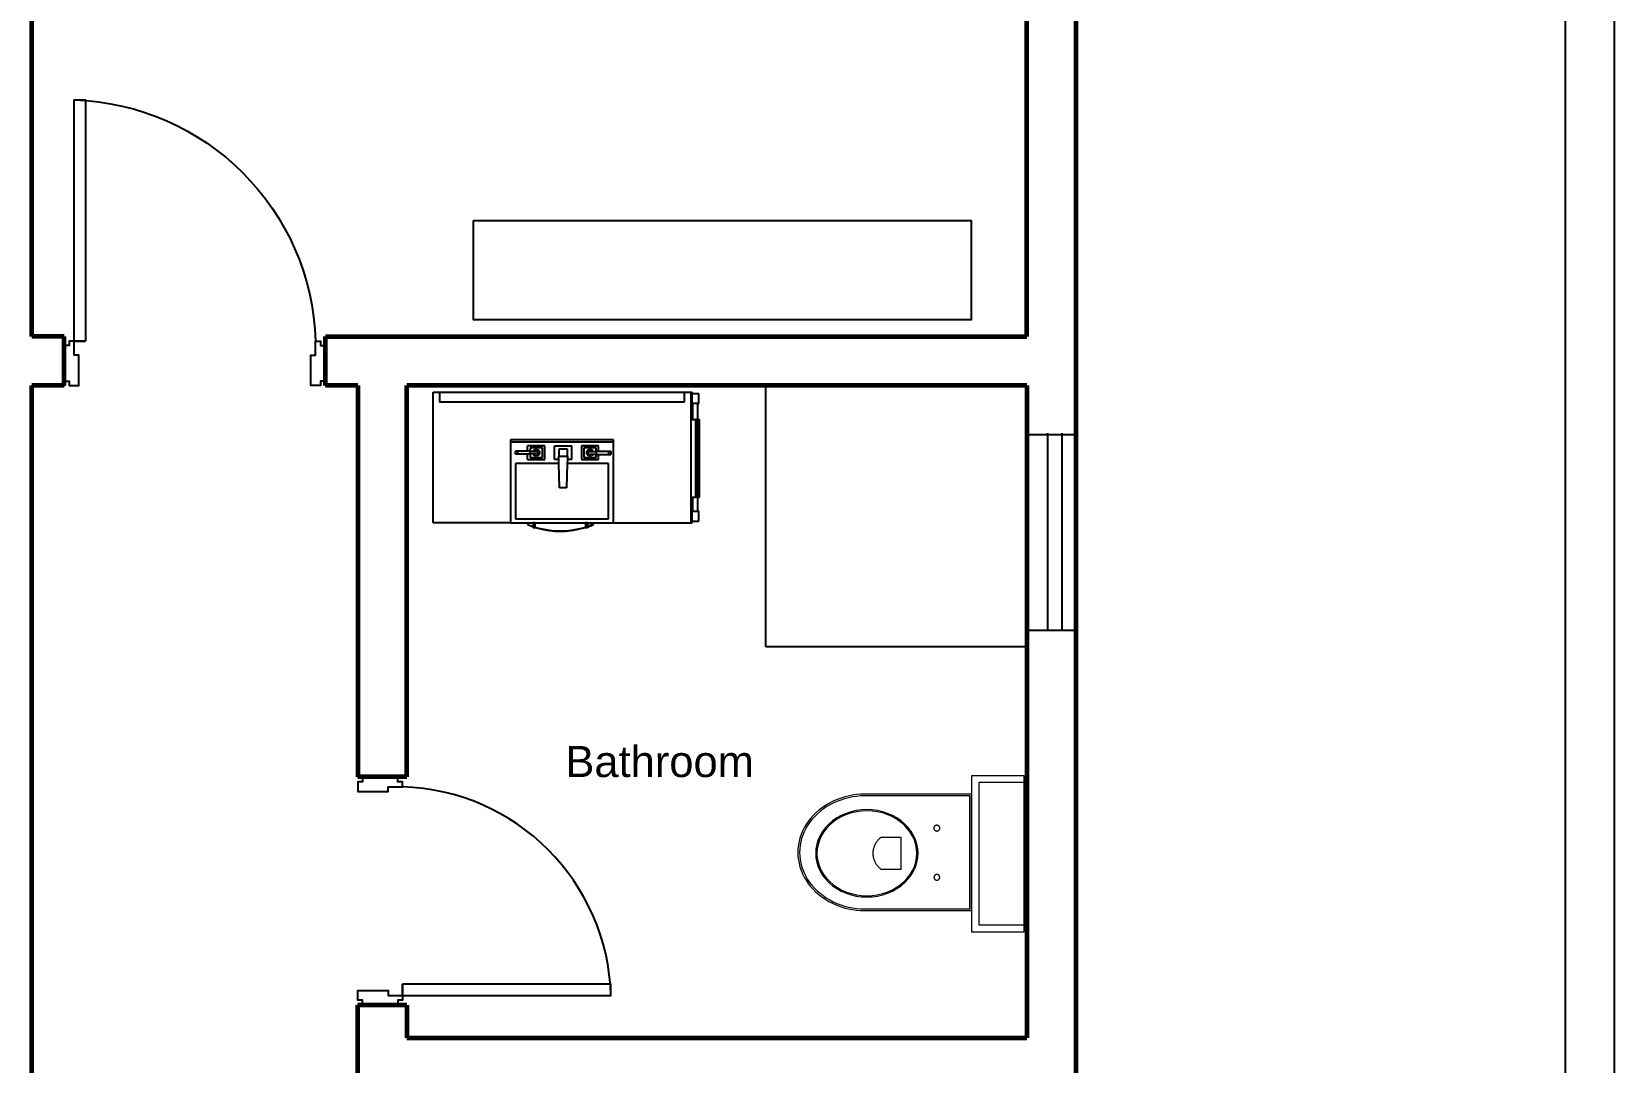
# Model space of a CAD drawing. Header units: metres. Extents: x 54.3 to 102.1, y 17 to 45.8.
# Drawn here: x 60.721 to 65.571, y 35.98 to 39.139 of the extents above; entities that cross this region are included whole.
import ezdxf

# ---------------------------------------------------------------- set-up
doc = ezdxf.new("R2010")
doc.units = ezdxf.units.M
doc.layers.add('A-WALL', color=6, linetype='Continuous', lineweight=60)
doc.layers.add('inne_gulv', color=7, linetype='Continuous', lineweight=15)
doc.styles.get("Standard").update_dxf_attribs({"font": 'arial.ttf'})

# ---------------------------------------------------------------- blocks, each defined once
blk = doc.blocks.new('*U178')
blk.add_lwpolyline([(33.6, 1013.3, -0.396717), (855.3, 192)], format="xyb")
for points in [[(72, 192), (33.6, 192), (33.6, 1013.3), (72, 1013.3)], [(33.6, 192), (16.8, 192), (16.8, 192), (16.8, 192), (16.8, 192), (16.8, 177), (0, 177), (0, 190.9), (0, 40.9), (0, 55.9), (16.8, 55.9), (16.8, 40.9), (33.6, 40.9), (33.6, 40.9), (50, 40.9), (50, 144), (33.6, 144)], [(888.9, 177), (888.9, 192), (888.9, 192), (888.9, 40.9), (888.9, 55.9), (872.1, 55.9), (872.1, 40.9), (855.3, 40.9), (855.3, 40.9), (838.9, 40.9), (838.9, 144), (855.3, 144), (855.3, 192), (872.1, 192), (872.1, 177)]]:
    blk.add_lwpolyline(points, close=True)
blk.add_lwpolyline([(33.6, 192), (72, 192)])
blk = doc.blocks.new('*U175')
blk.add_lwpolyline([(33.6, 902.3, -0.396717), (744.2, 192)], format="xyb")
for points in [[(72, 192), (33.6, 192), (33.6, 902.3), (72, 902.3)], [(33.6, 192), (16.8, 192), (16.8, 192), (16.8, 192), (16.8, 192), (16.8, 177), (0, 177), (0, 190.9), (0, 40.9), (0, 55.9), (16.8, 55.9), (16.8, 40.9), (33.6, 40.9), (33.6, 40.9), (50, 40.9), (50, 144), (33.6, 144)], [(777.8, 177), (777.8, 192), (777.8, 192), (777.8, 40.9), (777.8, 55.9), (761, 55.9), (761, 40.9), (744.2, 40.9), (744.2, 40.9), (727.8, 40.9), (727.8, 144), (744.2, 144), (744.2, 192), (761, 192), (761, 177)]]:
    blk.add_lwpolyline(points, close=True)
blk.add_lwpolyline([(33.6, 192), (72, 192)])
blk = doc.blocks.new('ind02p')
for p, q in [((35577.1076, 16330.0025), (35577.1076, 16330.1615)), ((35577.1076, 16330.1615), (35577.1294, 16330.1615)), ((35577.1294, 16330.1615), (35577.1294, 16330.0243)), ((35577.1294, 16330.1615), (35577.5657, 16330.1615)), ((35577.5657, 16330.0243), (35577.5657, 16330.1615)), ((35577.5657, 16330.1615), (35577.5876, 16330.1615)), ((35577.5876, 16330.1615), (35577.5876, 16330.0025)), ((35577.5876, 16330.0025), (35577.1076, 16330.0025)), ((35577.1294, 16330.0243), (35577.5657, 16330.0243)), ((35577.5218, 16330.0015), (35577.1649, 16330.0015)), ((35577.1649, 16330.0015), (35577.1649, 16329.6616)), ((35577.5218, 16329.6616), (35577.5218, 16330.0015)), ((35577.5164, 16329.9961), (35577.1703, 16329.9961)), ((35577.1703, 16329.9961), (35577.1703, 16329.6618)), ((35577.5164, 16329.6618), (35577.5164, 16329.9961)), ((35577.2629, 16329.9019), (35577.2622, 16329.9012)), ((35577.2636, 16329.9025), (35577.2629, 16329.9019)), ((35577.2644, 16329.903), (35577.2636, 16329.9025)), ((35577.2653, 16329.9034), (35577.2644, 16329.903)), ((35577.2661, 16329.9037), (35577.2653, 16329.9034)), ((35577.267, 16329.904), (35577.2661, 16329.9037)), ((35577.268, 16329.9041), (35577.267, 16329.904)), ((35577.2689, 16329.9042), (35577.268, 16329.9041)), ((35577.2699, 16329.9041), (35577.2689, 16329.9042)), ((35577.2708, 16329.904), (35577.2699, 16329.9041)), ((35577.2717, 16329.9037), (35577.2708, 16329.904)), ((35577.2726, 16329.9034), (35577.2717, 16329.9037)), ((35577.2734, 16329.903), (35577.2726, 16329.9034)), ((35577.2742, 16329.9025), (35577.2734, 16329.903)), ((35577.2749, 16329.9019), (35577.2742, 16329.9025)), ((35577.2756, 16329.9012), (35577.2749, 16329.9019)), ((35577.4138, 16329.9017), (35577.4131, 16329.9011)), ((35577.4145, 16329.9023), (35577.4138, 16329.9017)), ((35577.4153, 16329.9028), (35577.4145, 16329.9023)), ((35577.4161, 16329.9032), (35577.4153, 16329.9028)), ((35577.417, 16329.9036), (35577.4161, 16329.9032)), ((35577.4178, 16329.9038), (35577.417, 16329.9036)), ((35577.4188, 16329.904), (35577.4178, 16329.9038)), ((35577.4197, 16329.904), (35577.4188, 16329.904)), ((35577.4206, 16329.904), (35577.4197, 16329.904)), ((35577.4215, 16329.9038), (35577.4206, 16329.904)), ((35577.4224, 16329.9036), (35577.4215, 16329.9038)), ((35577.4233, 16329.9032), (35577.4224, 16329.9036)), ((35577.4241, 16329.9028), (35577.4233, 16329.9032)), ((35577.4249, 16329.9023), (35577.4241, 16329.9028)), ((35577.4256, 16329.9017), (35577.4249, 16329.9023)), ((35577.4262, 16329.9011), (35577.4256, 16329.9017)), ((35577.26, 16329.8961), (35577.2599, 16329.8952)), ((35577.2599, 16329.8952), (35577.26, 16329.8942)), ((35577.2601, 16329.8971), (35577.26, 16329.8961)), ((35577.26, 16329.8942), (35577.2601, 16329.8933)), ((35577.2604, 16329.898), (35577.2601, 16329.8971)), ((35577.2601, 16329.8933), (35577.2604, 16329.8924)), ((35577.2607, 16329.8988), (35577.2604, 16329.898)), ((35577.2604, 16329.8924), (35577.2607, 16329.8915)), ((35577.2611, 16329.8997), (35577.2607, 16329.8988)), ((35577.2607, 16329.8915), (35577.2611, 16329.8907)), ((35577.2616, 16329.9005), (35577.2611, 16329.8997)), ((35577.2611, 16329.8907), (35577.2616, 16329.8899)), ((35577.2622, 16329.9012), (35577.2616, 16329.9005)), ((35577.2616, 16329.8899), (35577.2622, 16329.8892)), ((35577.2622, 16329.8892), (35577.2629, 16329.8885)), ((35577.2629, 16329.8885), (35577.2636, 16329.8879)), ((35577.2636, 16329.8879), (35577.2644, 16329.8874)), ((35577.2644, 16329.8874), (35577.2653, 16329.887)), ((35577.2653, 16329.887), (35577.2661, 16329.8866)), ((35577.2661, 16329.8866), (35577.267, 16329.8864)), ((35577.267, 16329.8864), (35577.268, 16329.8862)), ((35577.268, 16329.8862), (35577.2689, 16329.8862)), ((35577.2689, 16329.8862), (35577.2699, 16329.8862)), ((35577.2699, 16329.8862), (35577.2708, 16329.8864)), ((35577.2708, 16329.8864), (35577.2717, 16329.8866)), ((35577.2717, 16329.8866), (35577.2726, 16329.887)), ((35577.2726, 16329.887), (35577.2734, 16329.8874)), ((35577.2734, 16329.8874), (35577.2742, 16329.8879)), ((35577.2742, 16329.8879), (35577.2749, 16329.8885)), ((35577.2749, 16329.8885), (35577.2756, 16329.8892)), ((35577.2762, 16329.9005), (35577.2756, 16329.9012)), ((35577.2756, 16329.8892), (35577.2762, 16329.8899)), ((35577.2767, 16329.8997), (35577.2762, 16329.9005)), ((35577.2762, 16329.8899), (35577.2767, 16329.8907)), ((35577.2771, 16329.8988), (35577.2767, 16329.8997)), ((35577.2767, 16329.8907), (35577.2771, 16329.8915)), ((35577.2775, 16329.898), (35577.2771, 16329.8988)), ((35577.2771, 16329.8915), (35577.2775, 16329.8924)), ((35577.2777, 16329.8971), (35577.2775, 16329.898)), ((35577.2775, 16329.8924), (35577.2777, 16329.8933)), ((35577.2779, 16329.8961), (35577.2777, 16329.8971)), ((35577.2777, 16329.8933), (35577.2779, 16329.8942)), ((35577.2779, 16329.8952), (35577.2779, 16329.8961)), ((35577.2779, 16329.8942), (35577.2779, 16329.8952)), ((35577.4111, 16329.897), (35577.4109, 16329.8961)), ((35577.4109, 16329.8961), (35577.4109, 16329.8952)), ((35577.4109, 16329.8952), (35577.4109, 16329.8943)), ((35577.4109, 16329.8943), (35577.4111, 16329.8934)), ((35577.4113, 16329.8979), (35577.4111, 16329.897)), ((35577.4111, 16329.8934), (35577.4113, 16329.8925)), ((35577.4116, 16329.8988), (35577.4113, 16329.8979)), ((35577.4113, 16329.8925), (35577.4116, 16329.8916)), ((35577.412, 16329.8996), (35577.4116, 16329.8988)), ((35577.4116, 16329.8916), (35577.412, 16329.8908)), ((35577.4125, 16329.9004), (35577.412, 16329.8996)), ((35577.412, 16329.8908), (35577.4125, 16329.89)), ((35577.4131, 16329.9011), (35577.4125, 16329.9004)), ((35577.4125, 16329.89), (35577.4131, 16329.8893)), ((35577.4131, 16329.8893), (35577.4138, 16329.8886)), ((35577.4138, 16329.8886), (35577.4145, 16329.8881)), ((35577.4145, 16329.8881), (35577.4153, 16329.8876)), ((35577.4153, 16329.8876), (35577.4161, 16329.8871)), ((35577.4161, 16329.8871), (35577.417, 16329.8868)), ((35577.417, 16329.8868), (35577.4178, 16329.8866)), ((35577.4178, 16329.8866), (35577.4188, 16329.8864)), ((35577.4188, 16329.8864), (35577.4197, 16329.8864)), ((35577.4197, 16329.8864), (35577.4206, 16329.8864)), ((35577.4206, 16329.8864), (35577.4215, 16329.8866)), ((35577.4215, 16329.8866), (35577.4224, 16329.8868)), ((35577.4224, 16329.8868), (35577.4233, 16329.8871)), ((35577.4233, 16329.8871), (35577.4241, 16329.8876)), ((35577.4241, 16329.8876), (35577.4249, 16329.8881)), ((35577.4249, 16329.8881), (35577.4256, 16329.8886)), ((35577.4256, 16329.8886), (35577.4262, 16329.8893)), ((35577.4268, 16329.9004), (35577.4262, 16329.9011)), ((35577.4262, 16329.8893), (35577.4268, 16329.89)), ((35577.4273, 16329.8996), (35577.4268, 16329.9004)), ((35577.4268, 16329.89), (35577.4273, 16329.8908)), ((35577.4277, 16329.8988), (35577.4273, 16329.8996)), ((35577.4273, 16329.8908), (35577.4277, 16329.8916)), ((35577.4281, 16329.8979), (35577.4277, 16329.8988)), ((35577.4277, 16329.8916), (35577.4281, 16329.8925)), ((35577.4283, 16329.897), (35577.4281, 16329.8979)), ((35577.4281, 16329.8925), (35577.4283, 16329.8934)), ((35577.4284, 16329.8961), (35577.4283, 16329.897)), ((35577.4283, 16329.8934), (35577.4284, 16329.8943)), ((35577.4285, 16329.8952), (35577.4284, 16329.8961)), ((35577.4284, 16329.8943), (35577.4285, 16329.8952)), ((35577.2673, 16329.8076), (35577.2564, 16329.7973)), ((35577.2697, 16329.8047), (35577.2591, 16329.7946)), ((35577.279, 16329.8165), (35577.2673, 16329.8076)), ((35577.2811, 16329.8134), (35577.2697, 16329.8047)), ((35577.2915, 16329.824), (35577.279, 16329.8165)), ((35577.2933, 16329.8206), (35577.2811, 16329.8134)), ((35577.3046, 16329.8298), (35577.2915, 16329.824)), ((35577.306, 16329.8263), (35577.2933, 16329.8206)), ((35577.3182, 16329.8341), (35577.3046, 16329.8298)), ((35577.3191, 16329.8304), (35577.306, 16329.8263)), ((35577.332, 16329.8367), (35577.3182, 16329.8341)), ((35577.3325, 16329.8329), (35577.3191, 16329.8304)), ((35577.346, 16329.8375), (35577.332, 16329.8367)), ((35577.346, 16329.8337), (35577.3325, 16329.8329)), ((35577.36, 16329.8367), (35577.346, 16329.8375)), ((35577.3596, 16329.8329), (35577.346, 16329.8337)), ((35577.373, 16329.8304), (35577.3596, 16329.8329)), ((35577.3739, 16329.8341), (35577.36, 16329.8367)), ((35577.3861, 16329.8263), (35577.373, 16329.8304)), ((35577.3874, 16329.8298), (35577.3739, 16329.8341)), ((35577.3988, 16329.8206), (35577.3861, 16329.8263)), ((35577.4005, 16329.824), (35577.3874, 16329.8298)), ((35577.4109, 16329.8134), (35577.3988, 16329.8206)), ((35577.413, 16329.8165), (35577.4005, 16329.824)), ((35577.4223, 16329.8047), (35577.4109, 16329.8134)), ((35577.4248, 16329.8076), (35577.413, 16329.8165)), ((35577.4329, 16329.7946), (35577.4223, 16329.8047)), ((35577.4357, 16329.7973), (35577.4248, 16329.8076)), ((35577.23, 16329.7591), (35577.2236, 16329.7445)), ((35577.2334, 16329.7574), (35577.2272, 16329.7432)), ((35577.2376, 16329.7729), (35577.23, 16329.7591)), ((35577.2408, 16329.7709), (35577.2334, 16329.7574)), ((35577.2464, 16329.7856), (35577.2376, 16329.7729)), ((35577.2495, 16329.7833), (35577.2408, 16329.7709)), ((35577.2564, 16329.7973), (35577.2464, 16329.7856)), ((35577.2591, 16329.7946), (35577.2495, 16329.7833)), ((35577.2966, 16329.7253), (35577.2966, 16329.7845)), ((35577.2966, 16329.7845), (35577.3956, 16329.7845)), ((35577.3956, 16329.7845), (35577.3956, 16329.7253)), ((35577.4426, 16329.7833), (35577.4329, 16329.7946)), ((35577.4456, 16329.7856), (35577.4357, 16329.7973)), ((35577.4512, 16329.7709), (35577.4426, 16329.7833)), ((35577.4544, 16329.7729), (35577.4456, 16329.7856)), ((35577.4586, 16329.7574), (35577.4512, 16329.7709)), ((35577.4621, 16329.7591), (35577.4544, 16329.7729)), ((35577.4649, 16329.7432), (35577.4586, 16329.7574)), ((35577.4684, 16329.7445), (35577.4621, 16329.7591)), ((35577.2149, 16329.7133), (35577.2128, 16329.6971)), ((35577.2186, 16329.7292), (35577.2149, 16329.7133)), ((35577.2187, 16329.7127), (35577.2165, 16329.6968)), ((35577.2236, 16329.7445), (35577.2186, 16329.7292)), ((35577.2222, 16329.7282), (35577.2187, 16329.7127)), ((35577.2272, 16329.7432), (35577.2222, 16329.7282)), ((35577.2966, 16329.7253), (35577.298, 16329.7233)), ((35577.298, 16329.7233), (35577.2995, 16329.7214)), ((35577.2995, 16329.7214), (35577.3011, 16329.7196)), ((35577.3011, 16329.7196), (35577.3027, 16329.7178)), ((35577.3027, 16329.7178), (35577.3044, 16329.7161)), ((35577.3044, 16329.7161), (35577.3062, 16329.7145)), ((35577.3062, 16329.7145), (35577.3081, 16329.7129)), ((35577.3081, 16329.7129), (35577.31, 16329.7114)), ((35577.31, 16329.7114), (35577.3119, 16329.71)), ((35577.3119, 16329.71), (35577.3139, 16329.7086)), ((35577.3139, 16329.7086), (35577.316, 16329.7074)), ((35577.3762, 16329.7074), (35577.3783, 16329.7086)), ((35577.3783, 16329.7086), (35577.3803, 16329.71)), ((35577.3803, 16329.71), (35577.3822, 16329.7114)), ((35577.3822, 16329.7114), (35577.3841, 16329.7129)), ((35577.3841, 16329.7129), (35577.386, 16329.7145)), ((35577.386, 16329.7145), (35577.3878, 16329.7161)), ((35577.3878, 16329.7161), (35577.3895, 16329.7178)), ((35577.3895, 16329.7178), (35577.3911, 16329.7196)), ((35577.3911, 16329.7196), (35577.3927, 16329.7214)), ((35577.3927, 16329.7214), (35577.3942, 16329.7233)), ((35577.3942, 16329.7233), (35577.3956, 16329.7253)), ((35577.4698, 16329.7282), (35577.4649, 16329.7432)), ((35577.4735, 16329.7292), (35577.4684, 16329.7445)), ((35577.4733, 16329.7127), (35577.4698, 16329.7282)), ((35577.4755, 16329.6968), (35577.4733, 16329.7127)), ((35577.4771, 16329.7133), (35577.4735, 16329.7292)), ((35577.4793, 16329.6971), (35577.4771, 16329.7133)), ((35577.1649, 16329.6616), (35577.1662, 16329.6487)), ((35577.1703, 16329.6618), (35577.1715, 16329.6493)), ((35577.2128, 16329.6971), (35577.212, 16329.6807)), ((35577.212, 16329.6807), (35577.2128, 16329.6644)), ((35577.2128, 16329.6644), (35577.2149, 16329.6481)), ((35577.2165, 16329.6968), (35577.2158, 16329.6807)), ((35577.2158, 16329.6807), (35577.2165, 16329.6647)), ((35577.2165, 16329.6647), (35577.2187, 16329.6488)), ((35577.316, 16329.7074), (35577.3181, 16329.7062)), ((35577.3181, 16329.7062), (35577.3203, 16329.7051)), ((35577.3203, 16329.7051), (35577.3225, 16329.7041)), ((35577.3225, 16329.7041), (35577.3248, 16329.7032)), ((35577.3248, 16329.7032), (35577.327, 16329.7024)), ((35577.327, 16329.7024), (35577.3294, 16329.7017)), ((35577.3294, 16329.7017), (35577.3317, 16329.7011)), ((35577.3317, 16329.7011), (35577.3341, 16329.7005)), ((35577.3341, 16329.7005), (35577.3364, 16329.7001)), ((35577.3364, 16329.7001), (35577.3388, 16329.6998)), ((35577.3388, 16329.6998), (35577.3413, 16329.6995)), ((35577.3413, 16329.6995), (35577.3437, 16329.6994)), ((35577.3437, 16329.6994), (35577.3461, 16329.6993)), ((35577.3461, 16329.6993), (35577.3485, 16329.6994)), ((35577.3485, 16329.6994), (35577.3509, 16329.6995)), ((35577.3509, 16329.6995), (35577.3534, 16329.6998)), ((35577.3534, 16329.6998), (35577.3558, 16329.7001)), ((35577.3558, 16329.7001), (35577.3581, 16329.7005)), ((35577.3581, 16329.7005), (35577.3605, 16329.7011)), ((35577.3605, 16329.7011), (35577.3628, 16329.7017)), ((35577.3628, 16329.7017), (35577.3652, 16329.7024)), ((35577.3652, 16329.7024), (35577.3674, 16329.7032)), ((35577.3674, 16329.7032), (35577.3697, 16329.7041)), ((35577.3697, 16329.7041), (35577.3719, 16329.7051)), ((35577.3719, 16329.7051), (35577.3741, 16329.7062)), ((35577.3741, 16329.7062), (35577.3762, 16329.7074)), ((35577.4733, 16329.6488), (35577.4755, 16329.6647)), ((35577.4762, 16329.6807), (35577.4755, 16329.6968)), ((35577.4755, 16329.6647), (35577.4762, 16329.6807)), ((35577.4771, 16329.6481), (35577.4793, 16329.6644)), ((35577.48, 16329.6807), (35577.4793, 16329.6971)), ((35577.4793, 16329.6644), (35577.48, 16329.6807)), ((35577.5153, 16329.6493), (35577.5164, 16329.6618)), ((35577.5206, 16329.6487), (35577.5218, 16329.6616)), ((35577.1662, 16329.6487), (35577.1681, 16329.6359)), ((35577.1681, 16329.6359), (35577.1706, 16329.6233)), ((35577.1706, 16329.6233), (35577.1739, 16329.6109)), ((35577.1715, 16329.6493), (35577.1733, 16329.6368)), ((35577.1733, 16329.6368), (35577.1758, 16329.6245)), ((35577.1739, 16329.6109), (35577.1778, 16329.5987)), ((35577.1758, 16329.6245), (35577.179, 16329.6124)), ((35577.179, 16329.6124), (35577.1828, 16329.6005)), ((35577.2149, 16329.6481), (35577.2186, 16329.6323)), ((35577.2186, 16329.6323), (35577.2236, 16329.617)), ((35577.2187, 16329.6488), (35577.2222, 16329.6333)), ((35577.2222, 16329.6333), (35577.2272, 16329.6183)), ((35577.2236, 16329.617), (35577.23, 16329.6024)), ((35577.2272, 16329.6183), (35577.2334, 16329.604)), ((35577.4586, 16329.604), (35577.4649, 16329.6183)), ((35577.4621, 16329.6024), (35577.4684, 16329.617)), ((35577.4649, 16329.6183), (35577.4698, 16329.6333)), ((35577.4684, 16329.617), (35577.4735, 16329.6323)), ((35577.4698, 16329.6333), (35577.4733, 16329.6488)), ((35577.4735, 16329.6323), (35577.4771, 16329.6481)), ((35577.5039, 16329.6005), (35577.5077, 16329.6124)), ((35577.5077, 16329.6124), (35577.5109, 16329.6245)), ((35577.5089, 16329.5987), (35577.5128, 16329.6109)), ((35577.5109, 16329.6245), (35577.5134, 16329.6368)), ((35577.5128, 16329.6109), (35577.5161, 16329.6233)), ((35577.5134, 16329.6368), (35577.5153, 16329.6493)), ((35577.5161, 16329.6233), (35577.5187, 16329.6359)), ((35577.5187, 16329.6359), (35577.5206, 16329.6487)), ((35577.1778, 16329.5987), (35577.1823, 16329.5869)), ((35577.1823, 16329.5869), (35577.1875, 16329.5754)), ((35577.1828, 16329.6005), (35577.1872, 16329.5889)), ((35577.1872, 16329.5889), (35577.1923, 16329.5777)), ((35577.1875, 16329.5754), (35577.1932, 16329.5643)), ((35577.1923, 16329.5777), (35577.1979, 16329.5669)), ((35577.1932, 16329.5643), (35577.1996, 16329.5537)), ((35577.1979, 16329.5669), (35577.2041, 16329.5565)), ((35577.23, 16329.6024), (35577.2376, 16329.5886)), ((35577.2334, 16329.604), (35577.2408, 16329.5906)), ((35577.2376, 16329.5886), (35577.2464, 16329.5758)), ((35577.2408, 16329.5906), (35577.2495, 16329.5782)), ((35577.2464, 16329.5758), (35577.2564, 16329.5642)), ((35577.2495, 16329.5782), (35577.2591, 16329.5669)), ((35577.2564, 16329.5642), (35577.2673, 16329.5539)), ((35577.2591, 16329.5669), (35577.2697, 16329.5568)), ((35577.4223, 16329.5568), (35577.4329, 16329.5669)), ((35577.4248, 16329.5539), (35577.4357, 16329.5642)), ((35577.4329, 16329.5669), (35577.4426, 16329.5782)), ((35577.4357, 16329.5642), (35577.4456, 16329.5758)), ((35577.4426, 16329.5782), (35577.4512, 16329.5906)), ((35577.4456, 16329.5758), (35577.4544, 16329.5886)), ((35577.4512, 16329.5906), (35577.4586, 16329.604)), ((35577.4544, 16329.5886), (35577.4621, 16329.6024)), ((35577.4826, 16329.5565), (35577.4888, 16329.5669)), ((35577.4871, 16329.5537), (35577.4935, 16329.5643)), ((35577.4888, 16329.5669), (35577.4944, 16329.5777)), ((35577.4935, 16329.5643), (35577.4992, 16329.5754)), ((35577.4944, 16329.5777), (35577.4995, 16329.5889)), ((35577.4992, 16329.5754), (35577.5044, 16329.5869)), ((35577.4995, 16329.5889), (35577.5039, 16329.6005)), ((35577.5044, 16329.5869), (35577.5089, 16329.5987)), ((35577.1996, 16329.5537), (35577.2065, 16329.5435)), ((35577.2041, 16329.5565), (35577.2108, 16329.5466)), ((35577.2065, 16329.5435), (35577.2139, 16329.5338)), ((35577.2108, 16329.5466), (35577.218, 16329.5372)), ((35577.2139, 16329.5338), (35577.2219, 16329.5247)), ((35577.218, 16329.5372), (35577.2258, 16329.5284)), ((35577.2219, 16329.5247), (35577.2303, 16329.5162)), ((35577.2258, 16329.5284), (35577.2339, 16329.5201)), ((35577.2303, 16329.5162), (35577.2391, 16329.5083)), ((35577.2339, 16329.5201), (35577.2425, 16329.5124)), ((35577.2673, 16329.5539), (35577.279, 16329.545)), ((35577.2697, 16329.5568), (35577.2811, 16329.5481)), ((35577.279, 16329.545), (35577.2915, 16329.5375)), ((35577.2811, 16329.5481), (35577.2933, 16329.5409)), ((35577.2915, 16329.5375), (35577.3046, 16329.5316)), ((35577.2933, 16329.5409), (35577.306, 16329.5352)), ((35577.3046, 16329.5316), (35577.3182, 16329.5274)), ((35577.306, 16329.5352), (35577.3191, 16329.5311)), ((35577.3182, 16329.5274), (35577.332, 16329.5248)), ((35577.3191, 16329.5311), (35577.3325, 16329.5286)), ((35577.332, 16329.5248), (35577.346, 16329.524)), ((35577.3325, 16329.5286), (35577.346, 16329.5278)), ((35577.346, 16329.5278), (35577.3596, 16329.5286)), ((35577.346, 16329.524), (35577.36, 16329.5248)), ((35577.3596, 16329.5286), (35577.373, 16329.5311)), ((35577.36, 16329.5248), (35577.3739, 16329.5274)), ((35577.373, 16329.5311), (35577.3861, 16329.5352)), ((35577.3739, 16329.5274), (35577.3874, 16329.5316)), ((35577.3861, 16329.5352), (35577.3988, 16329.5409)), ((35577.3874, 16329.5316), (35577.4005, 16329.5375)), ((35577.3988, 16329.5409), (35577.4109, 16329.5481)), ((35577.4005, 16329.5375), (35577.413, 16329.545)), ((35577.4109, 16329.5481), (35577.4223, 16329.5568)), ((35577.413, 16329.545), (35577.4248, 16329.5539)), ((35577.4442, 16329.5124), (35577.4528, 16329.5201)), ((35577.4476, 16329.5083), (35577.4565, 16329.5162)), ((35577.4528, 16329.5201), (35577.461, 16329.5284)), ((35577.4565, 16329.5162), (35577.4649, 16329.5247)), ((35577.461, 16329.5284), (35577.4687, 16329.5372)), ((35577.4649, 16329.5247), (35577.4728, 16329.5338)), ((35577.4687, 16329.5372), (35577.4759, 16329.5466)), ((35577.4728, 16329.5338), (35577.4802, 16329.5435)), ((35577.4759, 16329.5466), (35577.4826, 16329.5565)), ((35577.4802, 16329.5435), (35577.4871, 16329.5537)), ((35577.2391, 16329.5083), (35577.2483, 16329.5011)), ((35577.2425, 16329.5124), (35577.2515, 16329.5054)), ((35577.2483, 16329.5011), (35577.2579, 16329.4946)), ((35577.2515, 16329.5054), (35577.2608, 16329.4991)), ((35577.2579, 16329.4946), (35577.2679, 16329.4887)), ((35577.2608, 16329.4991), (35577.2704, 16329.4934)), ((35577.2679, 16329.4887), (35577.2781, 16329.4836)), ((35577.2704, 16329.4934), (35577.2803, 16329.4885)), ((35577.2781, 16329.4836), (35577.2886, 16329.4793)), ((35577.2803, 16329.4885), (35577.2905, 16329.4843)), ((35577.2886, 16329.4793), (35577.2993, 16329.4757)), ((35577.2905, 16329.4843), (35577.3008, 16329.4808)), ((35577.2993, 16329.4757), (35577.3102, 16329.4729)), ((35577.3008, 16329.4808), (35577.3113, 16329.4781)), ((35577.3102, 16329.4729), (35577.3212, 16329.4709)), ((35577.3113, 16329.4781), (35577.3219, 16329.4762)), ((35577.3212, 16329.4709), (35577.3322, 16329.4697)), ((35577.3219, 16329.4762), (35577.3326, 16329.475)), ((35577.3322, 16329.4697), (35577.3434, 16329.4693)), ((35577.3326, 16329.475), (35577.3434, 16329.4746)), ((35577.3434, 16329.4746), (35577.3541, 16329.475)), ((35577.3434, 16329.4693), (35577.3545, 16329.4697)), ((35577.3541, 16329.475), (35577.3648, 16329.4762)), ((35577.3545, 16329.4697), (35577.3656, 16329.4709)), ((35577.3648, 16329.4762), (35577.3754, 16329.4781)), ((35577.3656, 16329.4709), (35577.3766, 16329.4729)), ((35577.3754, 16329.4781), (35577.3859, 16329.4808)), ((35577.3766, 16329.4729), (35577.3874, 16329.4757)), ((35577.3859, 16329.4808), (35577.3962, 16329.4843)), ((35577.3874, 16329.4757), (35577.3981, 16329.4793)), ((35577.3962, 16329.4843), (35577.4064, 16329.4885)), ((35577.3981, 16329.4793), (35577.4086, 16329.4836)), ((35577.4064, 16329.4885), (35577.4163, 16329.4934)), ((35577.4086, 16329.4836), (35577.4188, 16329.4887)), ((35577.4163, 16329.4934), (35577.4259, 16329.4991)), ((35577.4188, 16329.4887), (35577.4288, 16329.4946)), ((35577.4259, 16329.4991), (35577.4352, 16329.5054)), ((35577.4288, 16329.4946), (35577.4384, 16329.5011)), ((35577.4352, 16329.5054), (35577.4442, 16329.5124)), ((35577.4384, 16329.5011), (35577.4476, 16329.5083))]:
    blk.add_line(p, q)

msp = doc.modelspace()

# ---------------------------------------------------------------- linework, layer by layer
for p, q in [((65.5712, 17.0048), (65.5712, 45.7568)), ((65.4212, 19.3548), (65.4212, 45.6068)), ((61.9512, 37.6338), (61.9512, 38.0338)), ((61.9512, 38.0338), (61.9712, 38.0338)), ((61.9712, 38.0338), (61.9712, 38.0038)), ((61.9712, 38.0338), (62.7212, 38.0338)), ((62.7212, 38.0338), (62.7212, 38.0038)), ((62.7212, 38.0338), (62.7412, 38.0338)), ((62.7412, 38.0338), (62.7457, 38.0338)), ((62.7412, 38.0338), (62.7412, 37.9988)), ((62.7457, 38.03), (62.7457, 38.0338)), ((62.7457, 37.9995), (62.7457, 38.03)), ((62.7457, 38.03), (62.7657, 38.03)), ((62.7657, 37.9995), (62.7657, 38.03)), ((62.9712, 37.2548), (62.9712, 38.0548)), ((62.7212, 38.0038), (61.9712, 38.0038)), ((62.7412, 37.9988), (62.7457, 37.9988)), ((62.7412, 37.9988), (62.7412, 37.9505)), ((62.7457, 37.9988), (62.7457, 37.9995)), ((62.7457, 37.9995), (62.7471, 37.9995)), ((62.7471, 37.9505), (62.7471, 37.9995)), ((62.7631, 37.9995), (62.7471, 37.9995)), ((62.7631, 37.9995), (62.7657, 37.9995)), ((62.7631, 37.9505), (62.7631, 37.9995)), ((62.7412, 37.9505), (62.7471, 37.9505)), ((62.7412, 37.9505), (62.7412, 37.7123)), ((62.7471, 37.9505), (62.7552, 37.9505)), ((62.7552, 37.9505), (62.7552, 37.7123)), ((62.7631, 37.9505), (62.7552, 37.9505)), ((62.7631, 37.7123), (62.7631, 37.9505)), ((62.7631, 37.9505), (62.7674, 37.9505)), ((62.7674, 37.7123), (62.7674, 37.9505)), ((62.5037, 37.8879), (62.1886, 37.8879)), ((62.1886, 37.8879), (62.1886, 37.8819)), ((62.1886, 37.8819), (62.5037, 37.8819)), ((62.1886, 37.8819), (62.1886, 37.6338)), ((62.5037, 37.8819), (62.5037, 37.8879)), ((62.5037, 37.6338), (62.5037, 37.8819)), ((63.7712, 37.9048), (63.8352, 37.9048)), ((63.8352, 37.9048), (63.8352, 37.9084)), ((63.8352, 37.3048), (63.8352, 37.9048)), ((63.8352, 37.9048), (63.8782, 37.9048)), ((63.8782, 37.9084), (63.8782, 37.9048)), ((63.8782, 37.9048), (63.8782, 37.3048)), ((63.8782, 37.9048), (63.9212, 37.9048)), ((62.2111, 37.8537), (62.2036, 37.8537)), ((62.2036, 37.8441), (62.2036, 37.8537)), ((62.2111, 37.8441), (62.2036, 37.8441)), ((62.2111, 37.8441), (62.2111, 37.8537)), ((62.2411, 37.8537), (62.2111, 37.8537)), ((62.2411, 37.8441), (62.2111, 37.8441)), ((62.2936, 37.8698), (62.2411, 37.8698)), ((62.2411, 37.8537), (62.2411, 37.8698)), ((62.2486, 37.8537), (62.2411, 37.8537)), ((62.2411, 37.8274), (62.2411, 37.8441)), ((62.2486, 37.8441), (62.2411, 37.8441)), ((62.2486, 37.8637), (62.2486, 37.8537)), ((62.2861, 37.8637), (62.2486, 37.8637)), ((62.2486, 37.8528), (62.2486, 37.8537)), ((62.2575, 37.8528), (62.2486, 37.8528)), ((62.2486, 37.845), (62.2486, 37.8528)), ((62.2572, 37.845), (62.2486, 37.845)), ((62.2486, 37.8441), (62.2486, 37.845)), ((62.2486, 37.8441), (62.2486, 37.8335)), ((62.2486, 37.8335), (62.2861, 37.8335)), ((62.2572, 37.845), (62.2576, 37.8441)), ((62.2735, 37.845), (62.2572, 37.845)), ((62.2576, 37.8531), (62.2575, 37.8528)), ((62.2735, 37.8528), (62.2575, 37.8528)), ((62.2594, 37.855), (62.2576, 37.8531)), ((62.2576, 37.8441), (62.2594, 37.8422)), ((62.2618, 37.8565), (62.2594, 37.855)), ((62.2594, 37.8422), (62.2618, 37.8407)), ((62.2645, 37.8574), (62.2618, 37.8565)), ((62.2618, 37.8407), (62.2645, 37.8398)), ((62.2674, 37.8577), (62.2645, 37.8574)), ((62.2645, 37.8398), (62.2674, 37.8395)), ((62.2703, 37.8574), (62.2674, 37.8577)), ((62.2674, 37.8395), (62.2703, 37.8398)), ((62.273, 37.8565), (62.2703, 37.8574)), ((62.2703, 37.8398), (62.273, 37.8407)), ((62.2753, 37.855), (62.273, 37.8565)), ((62.273, 37.8407), (62.2753, 37.8422)), ((62.2735, 37.8528), (62.2735, 37.845)), ((62.2771, 37.8531), (62.2753, 37.855)), ((62.2753, 37.8422), (62.2771, 37.8441)), ((62.2783, 37.851), (62.2771, 37.8531)), ((62.2771, 37.8441), (62.2783, 37.8463)), ((62.2786, 37.8486), (62.2783, 37.851)), ((62.2783, 37.8463), (62.2786, 37.8486)), ((62.2861, 37.8335), (62.2861, 37.8637)), ((62.2936, 37.8274), (62.2936, 37.8698)), ((62.3236, 37.8274), (62.3236, 37.8698)), ((62.3236, 37.8698), (62.3762, 37.8698)), ((62.3364, 37.8595), (62.3364, 37.8377)), ((62.3634, 37.8595), (62.3364, 37.8595)), ((62.3364, 37.8377), (62.3634, 37.8377)), ((62.3367, 37.8274), (62.3364, 37.8377)), ((62.3634, 37.8377), (62.363, 37.8274)), ((62.3634, 37.8377), (62.3634, 37.8595)), ((62.3762, 37.8274), (62.3762, 37.8698)), ((62.4062, 37.8698), (62.4062, 37.8274)), ((62.4587, 37.8698), (62.4062, 37.8698)), ((62.4512, 37.8637), (62.4137, 37.8637)), ((62.4137, 37.8637), (62.4137, 37.8335)), ((62.4137, 37.8335), (62.4512, 37.8335)), ((62.4216, 37.851), (62.4212, 37.8486)), ((62.4212, 37.8486), (62.4216, 37.8463)), ((62.4227, 37.8531), (62.4216, 37.851)), ((62.4216, 37.8463), (62.4227, 37.8441)), ((62.4245, 37.855), (62.4227, 37.8531)), ((62.4227, 37.8441), (62.4245, 37.8422)), ((62.4268, 37.8565), (62.4245, 37.855)), ((62.4245, 37.8422), (62.4268, 37.8407)), ((62.4263, 37.8444), (62.4263, 37.8522)), ((62.4263, 37.8522), (62.4426, 37.8522)), ((62.4263, 37.8444), (62.4423, 37.8444)), ((62.4295, 37.8574), (62.4268, 37.8565)), ((62.4268, 37.8407), (62.4295, 37.8398)), ((62.4324, 37.8577), (62.4295, 37.8574)), ((62.4295, 37.8398), (62.4324, 37.8395)), ((62.4353, 37.8574), (62.4324, 37.8577)), ((62.4324, 37.8395), (62.4353, 37.8398)), ((62.4381, 37.8565), (62.4353, 37.8574)), ((62.4353, 37.8398), (62.4381, 37.8407)), ((62.4404, 37.855), (62.4381, 37.8565)), ((62.4381, 37.8407), (62.4404, 37.8422)), ((62.4422, 37.8531), (62.4404, 37.855)), ((62.4404, 37.8422), (62.4422, 37.8441)), ((62.4426, 37.8522), (62.4422, 37.8531)), ((62.4422, 37.8441), (62.4423, 37.8444)), ((62.4423, 37.8444), (62.4512, 37.8444)), ((62.4426, 37.8522), (62.4512, 37.8522)), ((62.4512, 37.8531), (62.4512, 37.8637)), ((62.4512, 37.8531), (62.4587, 37.8531)), ((62.4512, 37.8531), (62.4512, 37.8522)), ((62.4512, 37.8522), (62.4512, 37.8444)), ((62.4512, 37.8444), (62.4512, 37.8435)), ((62.4512, 37.8335), (62.4512, 37.8435)), ((62.4512, 37.8435), (62.4587, 37.8435)), ((62.4587, 37.8531), (62.4587, 37.8698)), ((62.4587, 37.8531), (62.4887, 37.8531)), ((62.4587, 37.8274), (62.4587, 37.8435)), ((62.4587, 37.8435), (62.4887, 37.8435)), ((62.4887, 37.8531), (62.4962, 37.8531)), ((62.4887, 37.8531), (62.4887, 37.8435)), ((62.4887, 37.8435), (62.4962, 37.8435)), ((62.4962, 37.8531), (62.4962, 37.8435)), ((62.337, 37.8153), (62.2036, 37.8153)), ((62.2036, 37.8153), (62.2036, 37.6459)), ((62.2411, 37.8274), (62.2936, 37.8274)), ((62.3367, 37.8274), (62.3236, 37.8274)), ((62.337, 37.8153), (62.3367, 37.8274)), ((62.3391, 37.7409), (62.337, 37.8153)), ((62.3626, 37.8153), (62.36, 37.7409)), ((62.363, 37.8274), (62.3626, 37.8153)), ((62.4887, 37.8153), (62.3626, 37.8153)), ((62.3762, 37.8274), (62.363, 37.8274)), ((62.4062, 37.8274), (62.4587, 37.8274)), ((62.4887, 37.6459), (62.4887, 37.8153)), ((62.36, 37.7409), (62.3391, 37.7409)), ((62.7412, 37.7123), (62.7471, 37.7123)), ((62.7412, 37.7123), (62.7412, 37.6689)), ((62.7471, 37.6689), (62.7471, 37.7123)), ((62.7471, 37.7123), (62.7552, 37.7123)), ((62.7631, 37.7123), (62.7552, 37.7123)), ((62.7631, 37.6689), (62.7631, 37.7123)), ((62.7631, 37.7123), (62.7674, 37.7123)), ((62.2036, 37.6459), (62.4887, 37.6459)), ((62.7412, 37.6689), (62.7457, 37.6689)), ((62.7412, 37.6689), (62.7412, 37.6338)), ((62.7457, 37.6384), (62.7457, 37.6689)), ((62.7457, 37.6689), (62.7471, 37.6689)), ((62.7457, 37.6338), (62.7457, 37.6384)), ((62.7457, 37.6384), (62.7657, 37.6384)), ((62.7471, 37.6689), (62.7631, 37.6689)), ((62.7631, 37.6689), (62.7657, 37.6689)), ((62.7657, 37.6384), (62.7657, 37.6689)), ((62.1886, 37.6338), (61.9512, 37.6338)), ((62.1886, 37.6338), (62.2578, 37.6338)), ((62.2404, 37.6288), (62.2404, 37.6278)), ((62.2404, 37.6288), (62.2569, 37.6227)), ((62.2567, 37.6218), (62.2404, 37.6278)), ((62.2567, 37.6218), (62.2578, 37.6214)), ((62.2569, 37.6227), (62.2578, 37.6224)), ((62.2578, 37.6338), (62.2578, 37.6224)), ((62.2632, 37.6338), (62.2578, 37.6338)), ((62.2578, 37.6224), (62.2632, 37.6208)), ((62.2578, 37.6214), (62.2578, 37.6188)), ((62.2632, 37.6198), (62.2578, 37.6214)), ((62.2632, 37.6188), (62.2578, 37.6188)), ((62.2632, 37.6338), (62.2632, 37.6208)), ((62.2632, 37.6338), (62.4186, 37.6338)), ((62.2632, 37.6208), (62.2735, 37.6177)), ((62.2632, 37.6198), (62.2632, 37.6188)), ((62.2632, 37.6198), (62.2734, 37.6168)), ((62.2734, 37.6168), (62.2901, 37.6129)), ((62.2735, 37.6177), (62.2902, 37.6138)), ((62.2901, 37.6129), (62.307, 37.6101)), ((62.2902, 37.6138), (62.3071, 37.6111)), ((62.307, 37.6101), (62.3239, 37.6084)), ((62.3071, 37.6111), (62.324, 37.6094)), ((62.3239, 37.6084), (62.3409, 37.6078)), ((62.324, 37.6094), (62.3409, 37.6088)), ((62.3409, 37.6088), (62.3579, 37.6094)), ((62.3409, 37.6078), (62.3579, 37.6084)), ((62.3579, 37.6094), (62.3748, 37.6111)), ((62.3579, 37.6084), (62.3748, 37.6101)), ((62.3748, 37.6111), (62.3916, 37.6138)), ((62.3748, 37.6101), (62.3917, 37.6129)), ((62.3916, 37.6138), (62.4084, 37.6177)), ((62.3917, 37.6129), (62.4085, 37.6168)), ((62.4084, 37.6177), (62.4186, 37.6208)), ((62.4085, 37.6168), (62.4186, 37.6198)), ((62.4186, 37.6338), (62.4186, 37.6208)), ((62.424, 37.6338), (62.4186, 37.6338)), ((62.4186, 37.6208), (62.424, 37.6224)), ((62.424, 37.6214), (62.4186, 37.6198)), ((62.4186, 37.6198), (62.4186, 37.6188)), ((62.424, 37.6188), (62.4186, 37.6188)), ((62.424, 37.6338), (62.424, 37.6224)), ((62.424, 37.6338), (62.5037, 37.6338)), ((62.424, 37.6224), (62.425, 37.6227)), ((62.424, 37.6214), (62.4251, 37.6218)), ((62.424, 37.6214), (62.424, 37.6188)), ((62.4414, 37.6288), (62.425, 37.6227)), ((62.4251, 37.6218), (62.4414, 37.6278)), ((62.4414, 37.6288), (62.4414, 37.6278)), ((62.5037, 37.6338), (62.7412, 37.6338)), ((62.7412, 37.6338), (62.7457, 37.6338)), ((63.7712, 37.3048), (63.8352, 37.3048)), ((63.8352, 37.3048), (63.8782, 37.3048)), ((63.8782, 37.3048), (63.9212, 37.3048)), ((62.9712, 37.2548), (63.7712, 37.2548))]:
    msp.add_line(p, q)
msp.add_lwpolyline([(62.0755, 38.5605), (63.6005, 38.5605), (63.6005, 38.2555), (62.0755, 38.2555)], close=True)
at = {"layer": 'A-WALL'}
for p, q in [((60.7212, 38.2048), (60.7212, 42.2048)), ((63.7712, 38.2048), (63.7712, 39.2048)), ((63.9212, 39.2038), (63.9212, 37.9048)), ((60.8212, 38.2048), (60.7212, 38.2048)), ((60.8212, 38.0548), (60.8212, 38.2048)), ((61.6212, 38.0548), (61.6212, 38.2048)), ((61.6212, 38.2048), (63.7712, 38.2048)), ((60.8212, 38.0548), (60.7212, 38.0548)), ((60.7212, 34.7548), (60.7212, 38.0548)), ((61.7212, 38.0548), (61.6212, 38.0548)), ((61.7212, 38.0548), (61.7212, 36.8548)), ((62.9712, 38.0548), (61.8712, 38.0548)), ((61.8712, 36.8548), (61.8712, 38.0548)), ((63.7712, 38.0548), (62.9712, 38.0548)), ((63.7712, 38.0548), (63.7712, 37.9048)), ((63.7712, 37.9048), (63.7712, 37.3048)), ((63.9212, 37.9048), (63.9212, 37.3048)), ((63.7712, 37.3048), (63.7712, 37.2548)), ((63.9212, 37.3048), (63.9212, 35.7548)), ((63.7712, 37.2548), (63.7712, 36.0548)), ((61.8712, 36.8548), (61.7212, 36.8548)), ((61.7212, 33.6548), (61.7212, 36.1548)), ((61.8712, 36.1548), (61.7212, 36.1548)), ((61.8712, 36.1548), (61.8712, 36.0548)), ((61.8712, 36.0548), (63.7712, 36.0548))]:
    msp.add_line(p, q, dxfattribs=at)

# ---------------------------------------------------------------- block references
at = {"xscale": 0.0009000000000045201, "yscale": 0.0009000000000045201, "zscale": 0.0009000000000045201}
msp.add_blockref('*U178', (60.8212, 38.0179), dxfattribs=at)
at = {"xscale": -0.0009000000000045201, "yscale": 0.0009000000000045201, "zscale": 0.0009000000000045201, "rotation": 270}
msp.add_blockref('*U175', (61.6843, 36.1548), dxfattribs=at)
at = {"layer": 'inne_gulv', "linetype": 'Continuous', "rotation": 270}
msp.add_blockref('ind02p', (-16266.4002, 35613.9667), dxfattribs=at)

# ---------------------------------------------------------------- texts
at = {"insert": (62.3567, 36.9497), "char_height": 0.09539, "width": 0.692246, "attachment_point": 1}
msp.add_mtext('Bathroom', dxfattribs=at)

doc.saveas('drawing.dxf')
